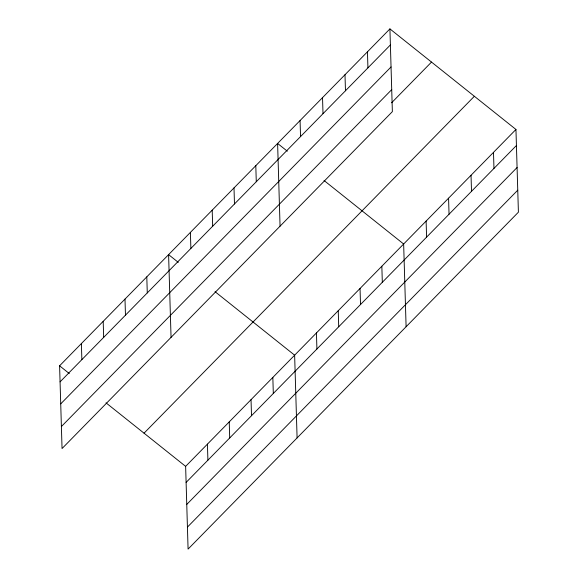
<?xml version="1.0" encoding="UTF-8"?>
<svg xmlns="http://www.w3.org/2000/svg" width="578" height="578" viewBox="0 0 578 578"><rect width="100%" height="100%" fill="white"/><g stroke="black" fill="none" stroke-linecap="round" stroke-linejoin="round"><path stroke-width="0.87" d="M389.919 28.9L392.368 111.633L62.048 448.542L59.592 365.809L389.919 28.9L515.952 129.458L518.408 212.191L188.081 549.1L185.632 466.367L515.952 129.458M60.069 381.863L390.396 44.947M60.719 403.863L391.046 66.954M61.391 426.535L391.718 89.626M391.573 102.812L431.506 62.084M144.038 433.182L474.365 96.273M186.102 482.42L516.429 145.512M186.759 504.421L517.086 167.512M187.431 527.093L517.758 190.184M287.309 151.19L277.606 143.452L280.063 226.179M324.034 180.495L403.646 244.01L406.103 326.736M178.299 262.376L168.595 254.631L171.052 337.364M215.03 291.673L294.636 355.188L297.092 437.922M59.592 365.809L69.295 373.554M106.02 402.852L185.632 466.367M493.496 152.368L493.966 168.422M471.034 175.279L471.511 191.325M448.571 198.189L449.048 214.236M426.109 221.099L426.586 237.146M381.841 266.241L382.318 282.295M367.456 51.81L367.933 67.857M360.043 288.48L360.52 304.534M344.994 74.721L345.471 90.768M338.238 310.718L338.715 326.765M322.531 97.631L323.008 113.678M316.441 332.95L316.917 349.004M300.069 120.542L300.546 136.589M272.838 377.427L273.315 393.474M255.801 165.684L256.278 181.738M251.033 399.658L251.509 415.712M234.003 187.922L234.48 203.969M229.235 421.897L229.712 437.943M212.198 210.161L212.675 226.208M207.43 444.135L207.907 460.182M190.4 232.392L190.877 248.446M146.798 276.869L147.274 292.916M124.993 299.101L125.469 315.154M103.195 321.339L103.672 337.386M81.39 343.57L81.866 359.624"/></g></svg>
